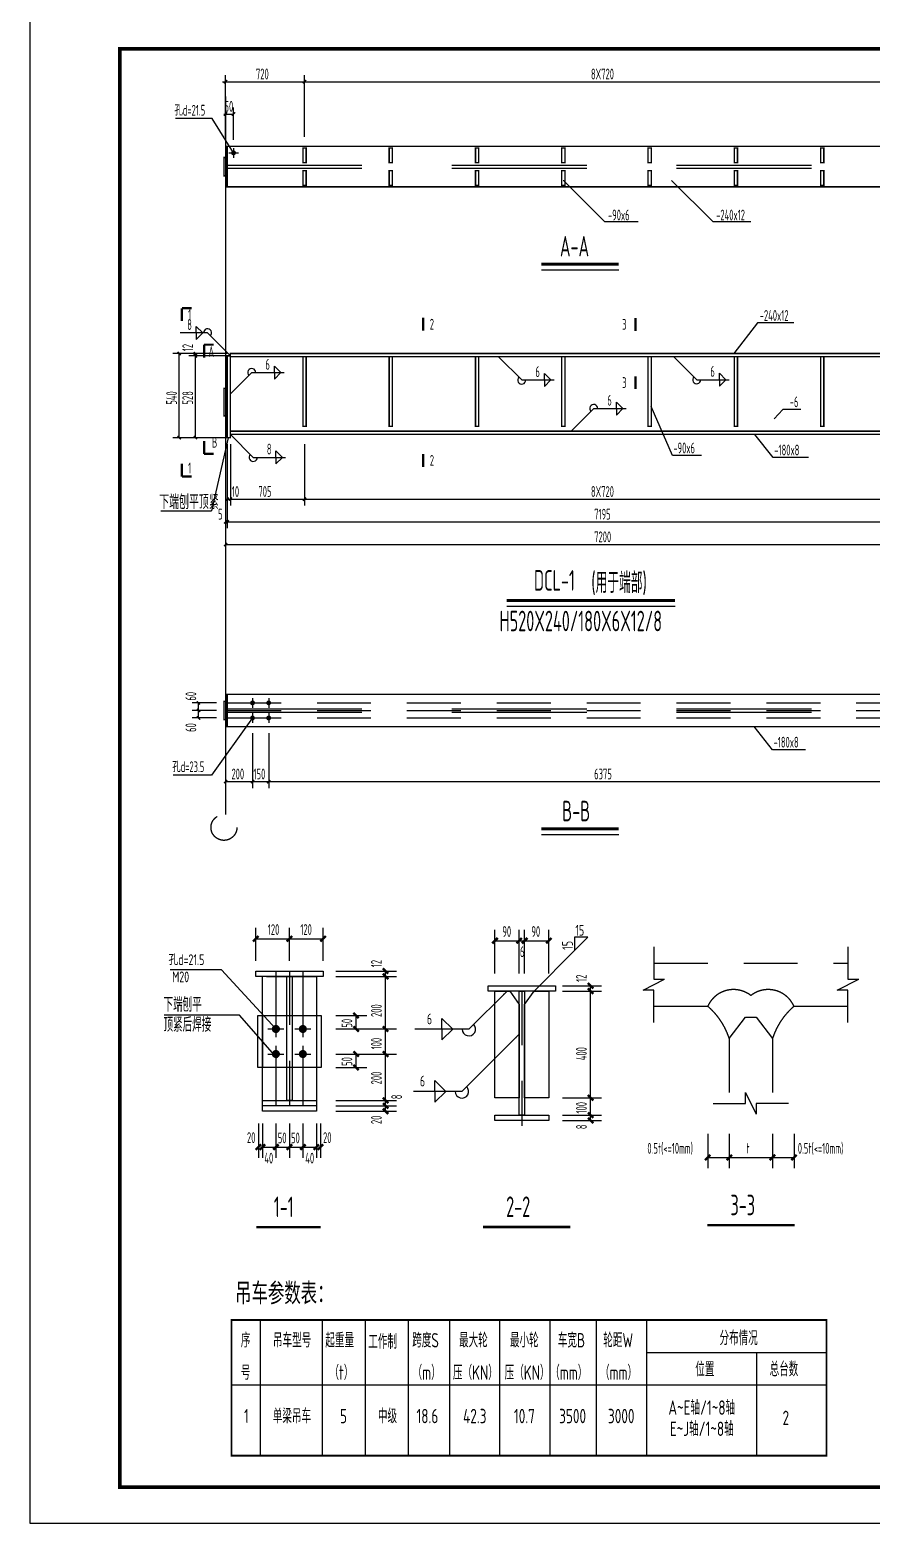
# Model space of a CAD drawing. Extents: x 2025205 to 2402328, y -557483 to 329036.
# Drawn here: x 2044427 to 2079573, y -557483 to -495195 of the extents above; entities that cross this region are included whole.
import ezdxf
from ezdxf.enums import TextEntityAlignment as Align

# ---------------------------------------------------------------- set-up
doc = ezdxf.new("R2010")
doc.units = 0
doc.header["$LTSCALE"] = 1500
doc.header["$MEASUREMENT"] = 0
doc.linetypes.add('2', pattern=[5, 1.5, -1, 1.5, -1])
doc.linetypes.add('5', pattern=[12.5, 3.75, -2.5, 3.75, -2.5])
for name, color, linetype in [('10', 7, 'Continuous'), ('11', 3, 'Continuous'), ('320', 2, 'Continuous'), ('DRAWING0', 112, 'Continuous'), ('PUB_TITLE', 4, 'Continuous'), ('TEXT', 7, 'Continuous'), ('中线', 4, 'Continuous'), ('尺寸标注', 253, 'Continuous'), ('文字', 7, 'Continuous'), ('焊缝标注', 253, 'Continuous'), ('编号标注', 253, 'Continuous'), ('螺栓孔标注', 253, 'Continuous'), ('详图符号', 253, '2'), ('轴线__尺寸数字', 253, 'Continuous')]:
    doc.layers.add(name, color=color, linetype=linetype)
doc.styles.add('_HZTXT', font='txt.shx', dxfattribs={"width": 0.8, "bigfont": 'hztxt.shx'})
doc.styles.get("Standard").update_dxf_attribs({"font": 'TSSDENG', "width": 0.7, "bigfont": 'TSSDCHN'})
doc.styles.add('TSSD_DIMENSION', font='tssdeng.shx', dxfattribs={"width": 0.8, "bigfont": 'tssdchn.shx'})
doc.styles.add('TSSD_REIN', font='TSSDENG', dxfattribs={"width": 0.8, "bigfont": 'TSSDCHN'})

msp = doc.modelspace()

# ---------------------------------------------------------------- linework, layer by layer
at = {"const_width": 75}
msp.add_lwpolyline([(2052843.6, -549008.5), (2077671.8, -549008.5), (2077671.8, -554670.7), (2052843.6, -554670.7)], close=True, dxfattribs=at)
at = {"layer": '10', "color": 253}
for p, q in [((2067153.1, -533602.8), (2067709.9, -533046)), ((2067709.9, -533046), (2067153.1, -533046)), ((2067153.1, -533046), (2067153.1, -533602.8)), ((2065466.1, -535289.8), (2067153.1, -533602.8))]:
    msp.add_line(p, q, dxfattribs=at)
at = {"layer": '10', "color": 2, "const_width": 94.5}
for points in [[(2050772.5, -506805.8), (2050772.5, -507345.8)], [(2050772.5, -506805.8), (2051177.5, -506805.8)], [(2060837.7, -507205.8), (2060837.7, -507745.8)], [(2069693.7, -507210.8), (2069693.7, -507750.8)], [(2051695.4, -508325.8), (2052100.4, -508325.8)], [(2051695.4, -508325.8), (2051695.4, -508865.8)], [(2069693.7, -510180.8), (2069693.7, -509640.8)], [(2051695.4, -512883.2), (2051695.4, -512343.2)], [(2050772.5, -513825.8), (2050772.5, -513285.8)], [(2051695.4, -512883.2), (2052100.4, -512883.2)], [(2060837.7, -513426.8), (2060837.7, -512886.8)], [(2050772.5, -513825.8), (2051177.5, -513825.8)]]:
    msp.add_lwpolyline(points, dxfattribs=at)
at = {"layer": '10', "const_width": 101.2}
for points in [[(2072690, -545057.8), (2076335, -545057.8)], [(2053873.4, -545135.6), (2056565.9, -545135.6)], [(2063328.8, -545129.1), (2066973.8, -545129.1)]]:
    msp.add_lwpolyline(points, dxfattribs=at)
at = {"layer": '11', "color": 2}
for p, q in [((2065770.7, -505202), (2068996, -505202)), ((2064328.2, -519239), (2071350.5, -519239)), ((2065770.7, -528760.2), (2068996, -528760.2))]:
    msp.add_line(p, q, dxfattribs=at)
at = {"layer": '11', "color": 2, "const_width": 128.6}
for points in [[(2065770.7, -504965.7), (2068996, -504965.7)], [(2064328.2, -519002.7), (2071350.5, -519002.7)], [(2065770.7, -528523.9), (2068996, -528523.9)]]:
    msp.add_lwpolyline(points, dxfattribs=at)
at = {"layer": '320', "color": 253, "linetype": '5'}
for p, q in [((2052661.2, -500833.1), (2084642.7, -500833.1)), ((2052661.2, -500968.1), (2084642.7, -500968.1)), ((2052661.2, -523514.8), (2084642.7, -523514.8)), ((2052661.2, -523649.8), (2084642.7, -523649.8))]:
    msp.add_line(p, q, dxfattribs=at)
at = {"layer": '320'}
for p, q in [((2053850.1, -534452.3), (2056662.6, -534452.3)), ((2053850.1, -534677.3), (2053850.1, -534452.3)), ((2056662.6, -534677.3), (2053850.1, -534677.3)), ((2054131.4, -540302.3), (2054131.4, -534677.3)), ((2054300.1, -534677.3), (2056381.4, -534677.3)), ((2054300.1, -534677.3), (2056381.4, -534677.3)), ((2055143.9, -534677.3), (2055368.9, -534677.3)), ((2055143.9, -539852.3), (2055143.9, -534677.3)), ((2055368.9, -534677.3), (2055368.9, -539852.3)), ((2056381.4, -534677.3), (2056381.4, -540302.3)), ((2056662.6, -534452.3), (2056662.6, -534677.3)), ((2063553.6, -535064.8), (2066366.1, -535064.8)), ((2063553.6, -535289.8), (2063553.6, -535064.8)), ((2066366.1, -535289.8), (2063553.6, -535289.8)), ((2063834.8, -535289.8), (2064453.6, -535289.8)), ((2063834.8, -539737.3), (2063834.8, -535289.8)), ((2064453.6, -535289.8), (2064847.3, -535852.3)), ((2064847.3, -535289.8), (2065072.3, -535289.8)), ((2064847.3, -540464.8), (2064847.3, -535289.8)), ((2065072.3, -535289.8), (2065072.3, -540464.8)), ((2065072.3, -535852.3), (2065466.1, -535289.8)), ((2065466.1, -535289.8), (2066084.8, -535289.8)), ((2066084.8, -535289.8), (2066084.8, -539737.3)), ((2066366.1, -535064.8), (2066366.1, -535289.8)), ((2064847.3, -535852.3), (2064847.3, -539737.3)), ((2065072.3, -539737.3), (2065072.3, -535852.3)), ((2053941.3, -536308.6), (2056576.3, -536308.6)), ((2053941.3, -538477.6), (2053941.3, -536308.6)), ((2054131.4, -536308.6), (2054131.4, -538477.6)), ((2056381.4, -536308.6), (2056381.4, -538477.6)), ((2056576.3, -536308.6), (2056576.3, -538477.6)), ((2056576.3, -538477.6), (2053941.3, -538477.6)), ((2054131.4, -539852.3), (2056381.4, -539852.3)), ((2054131.4, -540077.3), (2054131.4, -539852.3)), ((2055368.9, -539852.3), (2055143.9, -539852.3)), ((2056381.4, -539852.3), (2056381.4, -540077.3)), ((2064847.3, -539737.3), (2063834.8, -539737.3)), ((2066084.8, -539737.3), (2065072.3, -539737.3)), ((2056381.4, -540077.3), (2054131.4, -540077.3)), ((2056381.4, -540302.3), (2054131.4, -540302.3)), ((2063834.8, -540464.8), (2066084.8, -540464.8)), ((2063834.8, -540689.8), (2063834.8, -540464.8)), ((2065072.3, -540464.8), (2064847.3, -540464.8)), ((2066084.8, -540464.8), (2066084.8, -540689.8)), ((2066084.8, -540689.8), (2063834.8, -540689.8))]:
    msp.add_line(p, q, dxfattribs=at)
at = {"layer": '320', "color": 253}
msp.add_line((2053178.1, -536298.8), (2050028.1, -536298.8), dxfattribs=at)
at = {"layer": '320', "color": 2, "linetype": '5'}
for p, q in [((2073612.5, -537274), (2074287.5, -536374)), ((2074287.5, -536374), (2074737.5, -536374)), ((2074737.5, -536374), (2075412.5, -537274))]:
    msp.add_line(p, q, dxfattribs=at)
at = {"layer": '320', "const_width": 60.7}
for points in [[(2052661.2, -500056.8), (2084642.7, -500056.8), (2084642.7, -501744.3), (2052661.2, -501744.3), (2052661.2, -500056.8)], [(2055820.2, -500124.3), (2055955.2, -500124.3), (2055955.2, -500731.8), (2055820.2, -500731.8), (2055820.2, -500124.3)], [(2059420.2, -500124.3), (2059555.2, -500124.3), (2059555.2, -500731.8), (2059420.2, -500731.8), (2059420.2, -500124.3)], [(2063020.2, -500124.3), (2063155.2, -500124.3), (2063155.2, -500731.8), (2063020.2, -500731.8), (2063020.2, -500124.3)], [(2066620.2, -500124.3), (2066755.2, -500124.3), (2066755.2, -500731.8), (2066620.2, -500731.8), (2066620.2, -500124.3)], [(2070220.2, -500124.3), (2070355.2, -500124.3), (2070355.2, -500731.8), (2070220.2, -500731.8), (2070220.2, -500124.3)], [(2073820.2, -500124.3), (2073955.2, -500124.3), (2073955.2, -500731.8), (2073820.2, -500731.8), (2073820.2, -500124.3)], [(2077420.2, -500124.3), (2077555.2, -500124.3), (2077555.2, -500731.8), (2077420.2, -500731.8), (2077420.2, -500124.3)], [(2052526.2, -500518.1), (2052661.2, -500518.1), (2052661.2, -501283.1), (2052526.2, -501283.1), (2052526.2, -500518.1)], [(2055820.2, -501069.3), (2055955.2, -501069.3), (2055955.2, -501676.8), (2055820.2, -501676.8), (2055820.2, -501069.3)], [(2059420.2, -501069.3), (2059555.2, -501069.3), (2059555.2, -501676.8), (2059420.2, -501676.8), (2059420.2, -501069.3)], [(2063020.2, -501069.3), (2063155.2, -501069.3), (2063155.2, -501676.8), (2063020.2, -501676.8), (2063020.2, -501069.3)], [(2066620.2, -501069.3), (2066755.2, -501069.3), (2066755.2, -501676.8), (2066620.2, -501676.8), (2066620.2, -501069.3)], [(2070220.2, -501069.3), (2070355.2, -501069.3), (2070355.2, -501676.8), (2070220.2, -501676.8), (2070220.2, -501069.3)], [(2073820.2, -501069.3), (2073955.2, -501069.3), (2073955.2, -501676.8), (2073820.2, -501676.8), (2073820.2, -501069.3)], [(2077420.2, -501069.3), (2077555.2, -501069.3), (2077555.2, -501676.8), (2077420.2, -501676.8), (2077420.2, -501069.3)], [(2052661.2, -508790.3), (2052796.2, -508790.3), (2052796.2, -512205.8), (2052661.2, -512205.8), (2052661.2, -508790.3)], [(2052796.2, -508695.8), (2084642.7, -508695.8), (2084642.7, -508830.8), (2052796.2, -508830.8), (2052796.2, -508695.8)], [(2055820.2, -508830.8), (2055955.2, -508830.8), (2055955.2, -511733.3), (2055820.2, -511733.3), (2055820.2, -508830.8)], [(2059420.2, -508830.8), (2059555.2, -508830.8), (2059555.2, -511733.3), (2059420.2, -511733.3), (2059420.2, -508830.8)], [(2063020.2, -508830.8), (2063155.2, -508830.8), (2063155.2, -511733.3), (2063020.2, -511733.3), (2063020.2, -508830.8)], [(2066620.2, -508830.8), (2066755.2, -508830.8), (2066755.2, -511733.3), (2066620.2, -511733.3), (2066620.2, -508830.8)], [(2070220.2, -508830.8), (2070355.2, -508830.8), (2070355.2, -511733.3), (2070220.2, -511733.3), (2070220.2, -508830.8)], [(2073820.2, -508830.8), (2073955.2, -508830.8), (2073955.2, -511733.3), (2073820.2, -511733.3), (2073820.2, -508830.8)], [(2077420.2, -508830.8), (2077555.2, -508830.8), (2077555.2, -511733.3), (2077420.2, -511733.3), (2077420.2, -508830.8)], [(2052526.2, -510147.1), (2052661.2, -510147.1), (2052661.2, -511294.6), (2052526.2, -511294.6), (2052526.2, -510147.1)], [(2052796.2, -511935.8), (2084642.7, -511935.8), (2084642.7, -512070.8), (2052796.2, -512070.8), (2052796.2, -511935.8)], [(2052526.2, -523199.8), (2052661.2, -523199.8), (2052661.2, -523964.8), (2052526.2, -523964.8), (2052526.2, -523199.8)], [(2052661.2, -522907.3), (2084642.7, -522907.3), (2084642.7, -524257.3), (2052661.2, -524257.3), (2052661.2, -522907.3)]]:
    msp.add_lwpolyline(points, dxfattribs=at)
at = {"layer": 'DRAWING0'}
for p, q in [((2054043.6, -549008.5), (2054043.6, -554670.7)), ((2056617.9, -549008.5), (2056617.9, -554670.7)), ((2058417.9, -549008.5), (2058417.9, -554670.7)), ((2060217.9, -549008.5), (2060217.9, -554670.7)), ((2061935.4, -549008.5), (2061935.4, -554670.7)), ((2064027.4, -549008.5), (2064027.4, -554670.7)), ((2066119.5, -549008.5), (2066119.5, -554670.7)), ((2066119.5, -549008.5), (2066119.5, -554670.7)), ((2068063.9, -549008.5), (2068063.9, -554670.7)), ((2070156.4, -549008.5), (2070156.4, -554670.7)), ((2070156.4, -549008.5), (2070156.4, -554670.7))]:
    msp.add_line(p, q, dxfattribs=at)
at = {"layer": 'PUB_TITLE'}
msp.add_lwpolyline([(2044427.2, -557482.7), (2178077.2, -557482.7), (2178077.2, -494482.7), (2044427.2, -494482.7)], close=True, dxfattribs=at)
at = {"layer": 'PUB_TITLE', "const_width": 150}
msp.add_lwpolyline([(2048177.2, -555982.7), (2176577.2, -555982.7), (2176577.2, -495982.7), (2048177.2, -495982.7)], close=True, dxfattribs=at)
at = {"layer": 'TEXT'}
for p in [(2052707.7, -512205.8), (2049899.2, -515253.2)]:
    msp.add_line(p, (2052007.9, -515253.2), dxfattribs=at)
at = {"layer": '中线'}
for p, q in [((2070156.4, -550358.5), (2077671.8, -550358.5)), ((2074740.3, -550358.5), (2074740.3, -554670.7)), ((2052843.6, -551708.5), (2077671.8, -551708.5))]:
    msp.add_line(p, q, dxfattribs=at)
at = {"layer": '尺寸标注'}
for p, q in [((2052458.7, -497356.8), (2055887.7, -497356.8)), ((2052593.7, -499651.8), (2052593.7, -497086.8)), ((2055887.7, -499651.8), (2055887.7, -497086.8)), ((2055887.7, -499651.8), (2055887.7, -497086.8)), ((2055887.7, -497356.8), (2081087.7, -497356.8)), ((2052593.7, -497979.5), (2052593.7, -527923)), ((2052526.2, -498706.8), (2052593.7, -498706.8)), ((2052593.7, -498706.8), (2052926.7, -498706.8)), ((2052926.7, -499786.8), (2052926.7, -498436.8)), ((2074786.5, -507420), (2073804.7, -508695.8)), ((2076310.4, -507420), (2074786.5, -507420)), ((2052658.7, -508695.8), (2050389, -508695.8)), ((2050659, -512205.8), (2050659, -508695.8)), ((2052658.7, -508695.8), (2051064, -508695.8)), ((2052658.7, -508790.3), (2051064, -508790.3)), ((2052658.7, -508790.3), (2051064, -508790.3)), ((2051334, -508790.3), (2051334, -508695.8)), ((2051334, -512205.8), (2051334, -508790.3)), ((2071237.2, -512948.9), (2070355.2, -510904.5)), ((2075850.2, -511025.1), (2075490.2, -511415.1)), ((2076599.3, -511025.1), (2075850.2, -511025.1)), ((2052658.7, -512205.8), (2050389, -512205.8)), ((2052658.7, -512205.8), (2051064, -512205.8)), ((2052661.2, -512475.8), (2052661.2, -515040.8)), ((2052796.2, -512475.8), (2052796.2, -515040.8)), ((2052796.2, -512475.8), (2052796.2, -515040.8)), ((2055887.7, -512475.8), (2055887.7, -515040.8)), ((2055887.7, -512475.8), (2055887.7, -515040.8)), ((2075448.7, -513034.9), (2074681.1, -512070.8)), ((2072450.9, -512948.9), (2071237.2, -512948.9)), ((2076912.3, -513034.9), (2075448.7, -513034.9)), ((2052593.7, -513420.8), (2052593.7, -515985.8)), ((2052661.2, -513420.8), (2052661.2, -515985.8)), ((2052661.2, -513420.8), (2052661.2, -515985.8)), ((2052593.7, -514365.8), (2052593.7, -516930.8)), ((2052661.2, -514770.8), (2052796.2, -514770.8)), ((2052796.2, -514770.8), (2055887.7, -514770.8)), ((2055887.7, -514770.8), (2081087.7, -514770.8)), ((2052593.7, -515715.8), (2052661.2, -515715.8)), ((2052661.2, -515715.8), (2085205.2, -515715.8)), ((2052593.7, -516660.8), (2085205.2, -516660.8)), ((2052211.2, -523267.3), (2051194, -523267.3)), ((2052211.2, -523582.3), (2051194, -523582.3)), ((2052211.2, -523582.3), (2051194, -523582.3)), ((2051464, -523582.3), (2051464, -523267.3)), ((2051464, -523897.3), (2051464, -523582.3)), ((2052211.2, -523897.3), (2051194, -523897.3)), ((2075418.7, -525221.4), (2074651.2, -524257.3)), ((2052593.7, -524527.3), (2052593.7, -526822.3)), ((2053718.7, -524527.3), (2053718.7, -526822.3)), ((2053718.7, -524527.3), (2053718.7, -526822.3)), ((2054393.7, -524527.3), (2054393.7, -526822.3)), ((2054393.7, -524527.3), (2054393.7, -526822.3)), ((2076797.4, -525221.4), (2075418.7, -525221.4)), ((2052593.7, -526552.3), (2053718.7, -526552.3)), ((2053718.7, -526552.3), (2054393.7, -526552.3)), ((2054393.7, -526552.3), (2082581.7, -526552.3)), ((2053850.1, -534033.8), (2053850.1, -532654.6)), ((2053850.1, -533104.6), (2055256.4, -533104.6)), ((2055256.4, -534033.8), (2055256.4, -532654.6)), ((2055256.4, -534033.8), (2055256.4, -532654.6)), ((2055256.4, -533104.6), (2056662.6, -533104.6)), ((2056662.6, -534033.8), (2056662.6, -532654.6)), ((2063834.8, -534552.6), (2063834.8, -532736.8)), ((2064847.3, -534552.6), (2064847.3, -532736.8)), ((2064847.3, -534552.6), (2064847.3, -532736.8)), ((2065072.3, -534552.6), (2065072.3, -532736.8)), ((2065072.3, -534552.6), (2065072.3, -532736.8)), ((2066084.8, -534552.6), (2066084.8, -532736.8)), ((2063834.8, -533186.8), (2064847.3, -533186.8)), ((2064847.3, -533186.8), (2065072.3, -533186.8)), ((2065072.3, -533186.8), (2066084.8, -533186.8)), ((2057189.1, -534452.3), (2059720.6, -534452.3)), ((2057189.1, -534677.3), (2059720.6, -534677.3)), ((2059270.6, -534609.8), (2059270.6, -534452.3)), ((2059270.6, -536871.1), (2059270.6, -534609.8)), ((2059270.6, -534834.8), (2059270.6, -534677.3)), ((2066647.6, -535064.8), (2068274.8, -535064.8)), ((2066647.6, -535289.8), (2068274.8, -535289.8)), ((2066647.6, -535289.8), (2068274.8, -535289.8)), ((2067824.8, -535289.8), (2067824.8, -535064.8)), ((2067824.8, -539737.3), (2067824.8, -535289.8)), ((2057189.1, -536308.6), (2058489.1, -536308.6)), ((2057189.1, -536871.1), (2059720.6, -536871.1)), ((2057189.1, -536871.1), (2059720.6, -536871.1)), ((2058039.1, -536871.1), (2058039.1, -536308.6)), ((2058077.1, -536871.1), (2058489.1, -536871.1)), ((2059270.6, -540302.3), (2059270.6, -536871.1)), ((2057189.1, -537915.1), (2059720.6, -537915.1)), ((2058039.1, -538477.6), (2058039.1, -537915.1)), ((2058077.1, -537915.1), (2058489.1, -537915.1)), ((2057189.1, -538477.6), (2058489.1, -538477.6)), ((2057189.1, -539852.3), (2059722.4, -539852.3)), ((2057189.1, -539852.3), (2059722.4, -539852.3)), ((2059270.6, -540077.3), (2059270.6, -539852.3)), ((2066647.6, -539737.3), (2068274.8, -539737.3)), ((2066647.6, -539737.3), (2068274.8, -539737.3)), ((2067824.8, -540464.8), (2067824.8, -539737.3)), ((2057189.1, -540077.3), (2059722.4, -540077.3)), ((2057189.1, -540077.3), (2059722.4, -540077.3)), ((2057189.1, -540302.3), (2059722.4, -540302.3)), ((2059270.6, -540302.3), (2059270.6, -540077.3)), ((2066647.6, -540464.8), (2068274.8, -540464.8)), ((2066647.6, -540464.8), (2068274.8, -540464.8)), ((2067824.8, -540689.8), (2067824.8, -540464.8)), ((2053962.6, -540816.1), (2053962.6, -542247.1)), ((2054131.4, -540816.1), (2054131.4, -542247.1)), ((2054693.9, -540816.1), (2054693.9, -542247.1)), ((2054693.9, -540816.1), (2054693.9, -542247.1)), ((2055256.4, -540816.1), (2055256.4, -542247.1)), ((2055256.4, -540816.1), (2055256.4, -542247.1)), ((2055818.9, -540816.1), (2055818.9, -542247.1)), ((2055818.9, -540816.1), (2055818.9, -542247.1)), ((2056381.4, -540816.1), (2056381.4, -542247.1)), ((2056550.1, -540816.1), (2056550.1, -542247.1)), ((2066647.6, -540689.8), (2068274.8, -540689.8)), ((2072712.5, -541237.8), (2072712.5, -542680)), ((2073612.5, -541237.8), (2073612.5, -542680)), ((2073612.5, -541237.8), (2073612.5, -542680)), ((2075412.5, -541237.8), (2075412.5, -542680)), ((2075412.5, -541237.8), (2075412.5, -542680)), ((2076312.5, -541237.8), (2076312.5, -542680)), ((2054131.4, -541797.1), (2054693.9, -541797.1)), ((2054693.9, -541797.1), (2055256.4, -541797.1)), ((2055256.4, -541797.1), (2055818.9, -541797.1)), ((2055818.9, -541797.1), (2056381.4, -541797.1)), ((2072712.5, -542230), (2073612.5, -542230)), ((2073612.5, -542230), (2075412.5, -542230)), ((2075412.5, -542230), (2076312.5, -542230))]:
    msp.add_line(p, q, dxfattribs=at)
for points, const_width in [([(2052526.2, -497424.3), (2052661.2, -497289.3)], 60.7), ([(2055820.2, -497424.3), (2055955.2, -497289.3)], 60.7), ([(2055820.2, -497424.3), (2055955.2, -497289.3)], 60.7), ([(2052526.2, -498774.3), (2052661.2, -498639.3)], 60.7), ([(2052526.2, -498774.3), (2052661.2, -498639.3)], 60.7), ([(2052859.2, -498774.3), (2052994.2, -498639.3)], 60.7), ([(2050591.5, -508628.3), (2050726.5, -508763.3)], 60.7), ([(2051266.5, -508628.3), (2051401.5, -508763.3)], 60.7), ([(2051266.5, -508722.8), (2051401.5, -508857.8)], 60.7), ([(2051266.5, -508722.8), (2051401.5, -508857.8)], 60.7), ([(2050591.5, -512138.3), (2050726.5, -512273.3)], 60.7), ([(2051266.5, -512138.3), (2051401.5, -512273.3)], 60.7), ([(2052593.7, -514838.3), (2052728.7, -514703.3)], 60.7), ([(2052728.7, -514838.3), (2052863.7, -514703.3)], 60.7), ([(2052728.7, -514838.3), (2052863.7, -514703.3)], 60.7), ([(2055820.2, -514838.3), (2055955.2, -514703.3)], 60.7), ([(2055820.2, -514838.3), (2055955.2, -514703.3)], 60.7), ([(2052526.2, -515783.3), (2052661.2, -515648.3)], 60.7), ([(2052593.7, -515783.3), (2052728.7, -515648.3)], 60.7), ([(2052593.7, -515783.3), (2052728.7, -515648.3)], 60.7), ([(2052526.2, -516728.3), (2052661.2, -516593.3)], 60.7), ([(2051396.5, -523199.8), (2051531.5, -523334.8)], 60.7), ([(2051396.5, -523514.8), (2051531.5, -523649.8)], 60.7), ([(2051396.5, -523514.8), (2051531.5, -523649.8)], 60.7), ([(2051396.5, -523829.8), (2051531.5, -523964.8)], 60.7), ([(2052526.2, -526619.8), (2052661.2, -526484.8)], 60.7), ([(2053651.2, -526619.8), (2053786.2, -526484.8)], 60.7), ([(2053651.2, -526619.8), (2053786.2, -526484.8)], 60.7), ([(2054326.2, -526619.8), (2054461.2, -526484.8)], 60.7), ([(2054326.2, -526619.8), (2054461.2, -526484.8)], 60.7), ([(2053737.6, -533217.1), (2053962.6, -532992.1)], 101.2), ([(2055143.9, -533217.1), (2055368.9, -532992.1)], 101.2), ([(2055143.9, -533217.1), (2055368.9, -532992.1)], 101.2), ([(2056550.1, -533217.1), (2056775.1, -532992.1)], 101.2), ([(2063722.3, -533299.3), (2063947.3, -533074.3)], 101.2), ([(2064734.8, -533299.3), (2064959.8, -533074.3)], 101.2), ([(2064734.8, -533299.3), (2064959.8, -533074.3)], 101.2), ([(2064959.8, -533299.3), (2065184.8, -533074.3)], 101.2), ([(2064959.8, -533299.3), (2065184.8, -533074.3)], 101.2), ([(2065972.3, -533299.3), (2066197.3, -533074.3)], 101.2), ([(2059158.1, -534339.8), (2059383.1, -534564.8)], 101.2), ([(2059158.1, -534564.8), (2059383.1, -534789.8)], 101.2), ([(2067712.3, -534952.3), (2067937.3, -535177.3)], 101.2), ([(2067712.3, -535177.3), (2067937.3, -535402.3)], 101.2), ([(2067712.3, -535177.3), (2067937.3, -535402.3)], 101.2), ([(2057926.6, -536196.1), (2058151.6, -536421.1)], 101.2), ([(2057926.6, -536758.6), (2058151.6, -536983.6)], 101.2), ([(2059158.1, -536758.6), (2059383.1, -536983.6)], 101.2), ([(2059158.1, -536758.6), (2059383.1, -536983.6)], 101.2), ([(2057926.6, -537802.6), (2058151.6, -538027.6)], 101.2), ([(2059158.1, -537802.6), (2059383.1, -538027.6)], 101.2), ([(2057926.6, -538365.1), (2058151.6, -538590.1)], 101.2), ([(2059158.1, -539739.8), (2059383.1, -539964.8)], 101.2), ([(2059158.1, -539739.8), (2059383.1, -539964.8)], 101.2), ([(2059158.1, -539964.8), (2059383.1, -540189.8)], 101.2), ([(2059158.1, -539964.8), (2059383.1, -540189.8)], 101.2), ([(2067712.3, -539624.8), (2067937.3, -539849.8)], 101.2), ([(2067712.3, -539624.8), (2067937.3, -539849.8)], 101.2), ([(2059158.1, -540189.8), (2059383.1, -540414.8)], 101.2), ([(2067712.3, -540352.3), (2067937.3, -540577.3)], 101.2), ([(2067712.3, -540352.3), (2067937.3, -540577.3)], 101.2), ([(2067712.3, -540577.3), (2067937.3, -540802.3)], 101.2), ([(2053850.1, -541909.6), (2054075.1, -541684.6)], 101.2), ([(2054018.9, -541909.6), (2054243.9, -541684.6)], 101.2), ([(2054581.4, -541909.6), (2054806.4, -541684.6)], 101.2), ([(2054581.4, -541909.6), (2054806.4, -541684.6)], 101.2), ([(2055143.9, -541909.6), (2055368.9, -541684.6)], 101.2), ([(2055143.9, -541909.6), (2055368.9, -541684.6)], 101.2), ([(2055706.4, -541909.6), (2055931.4, -541684.6)], 101.2), ([(2055706.4, -541909.6), (2055931.4, -541684.6)], 101.2), ([(2056268.9, -541909.6), (2056493.9, -541684.6)], 101.2), ([(2056437.6, -541909.6), (2056662.6, -541684.6)], 101.2), ([(2072600, -542342.5), (2072825, -542117.5)], 101.2), ([(2073500, -542342.5), (2073725, -542117.5)], 101.2), ([(2073500, -542342.5), (2073725, -542117.5)], 101.2), ([(2075300, -542342.5), (2075525, -542117.5)], 101.2), ([(2075300, -542342.5), (2075525, -542117.5)], 101.2), ([(2076200, -542342.5), (2076425, -542117.5)], 101.2)]:
    msp.add_lwpolyline(points, dxfattribs=dict(at, const_width=const_width))
at = {"layer": '焊缝标注'}
for p, q in [((2051641.6, -507834.6), (2051371.6, -507564.6)), ((2051371.6, -507834.6), (2051371.6, -507564.6)), ((2051842.7, -507834.6), (2050696.6, -507834.6)), ((2051641.6, -507834.6), (2051371.6, -508104.6)), ((2051371.6, -507834.6), (2051371.6, -508104.6)), ((2052796.2, -508790.3), (2051842.7, -507834.6)), ((2064000.7, -508842.1), (2064952.6, -509799.4)), ((2071301.2, -508830.8), (2072253.1, -509788.1)), ((2052796.2, -510383.3), (2053687.2, -509493)), ((2053687.2, -509493), (2055037.2, -509493)), ((2054632.2, -509223), (2054902.2, -509493)), ((2054632.2, -509493), (2054632.2, -509223)), ((2054632.2, -509763), (2054902.2, -509493)), ((2054632.2, -509493), (2054632.2, -509763)), ((2064952.6, -509799.4), (2066302.6, -509799.4)), ((2065897.6, -509529.4), (2066167.6, -509799.4)), ((2065897.6, -509799.4), (2065897.6, -509529.4)), ((2065897.6, -510069.4), (2066167.6, -509799.4)), ((2065897.6, -509799.4), (2065897.6, -510069.4)), ((2072253.1, -509788.1), (2073603.1, -509788.1)), ((2073198.1, -509518.1), (2073468.1, -509788.1)), ((2073198.1, -509788.1), (2073198.1, -509518.1)), ((2073198.1, -510058.1), (2073468.1, -509788.1)), ((2073198.1, -509788.1), (2073198.1, -510058.1)), ((2068899.2, -510720.6), (2069169.2, -510990.6)), ((2068899.2, -510990.6), (2068899.2, -510720.6)), ((2066999.2, -511944.8), (2067954.2, -510990.6)), ((2067954.2, -510990.6), (2069304.2, -510990.6)), ((2068899.2, -511260.6), (2069169.2, -510990.6)), ((2068899.2, -510990.6), (2068899.2, -511260.6)), ((2052796.2, -512070.8), (2053748.1, -513028.1)), ((2053748.1, -513028.1), (2055098.1, -513028.1)), ((2054693.1, -512758.1), (2054963.1, -513028.1)), ((2054693.1, -513028.1), (2054693.1, -512758.1)), ((2054693.1, -513298.1), (2054963.1, -513028.1)), ((2054693.1, -513028.1), (2054693.1, -513298.1)), ((2064341.1, -535289.8), (2062746.9, -536877.6)), ((2062746.9, -536877.6), (2060496.9, -536877.6)), ((2062071.9, -536877.6), (2061621.9, -536427.6)), ((2061621.9, -536877.6), (2061621.9, -536427.6)), ((2062071.9, -536877.6), (2061621.9, -537327.6)), ((2061621.9, -536877.6), (2061621.9, -537327.6)), ((2064847.3, -537089.8), (2062456.1, -539471.5)), ((2061781.1, -539471.5), (2061331.1, -539021.5)), ((2061331.1, -539471.5), (2061331.1, -539021.5)), ((2062456.1, -539471.5), (2060429.8, -539471.5)), ((2061781.1, -539471.5), (2061331.1, -539921.5)), ((2061331.1, -539471.5), (2061331.1, -539921.5))]:
    msp.add_line(p, q, dxfattribs=at)
for points, const_width in [([(2052977.3, -500326.8, 1), (2052876.1, -500326.8, 1), (2052977.3, -500326.8, 1)], 101.2), ([(2052977.3, -500326.8, 1), (2052876.1, -500326.8, 1), (2052977.3, -500326.8, 1)], 101.2), ([(2053769.3, -523267.3, 1), (2053668.1, -523267.3, 1), (2053769.3, -523267.3, 1)], 101.2), ([(2053769.3, -523267.3, 1), (2053668.1, -523267.3, 1), (2053769.3, -523267.3, 1)], 101.2), ([(2054444.3, -523267.3, 1), (2054343.1, -523267.3, 1), (2054444.3, -523267.3, 1)], 101.2), ([(2054444.3, -523267.3, 1), (2054343.1, -523267.3, 1), (2054444.3, -523267.3, 1)], 101.2), ([(2053769.3, -523897.3, 1), (2053668.1, -523897.3, 1), (2053769.3, -523897.3, 1)], 101.2), ([(2053769.3, -523897.3, 1), (2053668.1, -523897.3, 1), (2053769.3, -523897.3, 1)], 101.2), ([(2054444.3, -523897.3, 1), (2054343.1, -523897.3, 1), (2054444.3, -523897.3, 1)], 101.2), ([(2054444.3, -523897.3, 1), (2054343.1, -523897.3, 1), (2054444.3, -523897.3, 1)], 101.2), ([(2054778.2, -536871.1, 1), (2054609.5, -536871.1, 1), (2054778.2, -536871.1, 1)], 168.8), ([(2054778.2, -536871.1, 1), (2054609.5, -536871.1, 1), (2054778.2, -536871.1, 1)], 168.8), ([(2055903.2, -536871.1, 1), (2055734.5, -536871.1, 1), (2055903.2, -536871.1, 1)], 168.8), ([(2055903.2, -536871.1, 1), (2055734.5, -536871.1, 1), (2055903.2, -536871.1, 1)], 168.8), ([(2054778.2, -537915.1, 1), (2054609.5, -537915.1, 1), (2054778.2, -537915.1, 1)], 168.8), ([(2054778.2, -537915.1, 1), (2054609.5, -537915.1, 1), (2054778.2, -537915.1, 1)], 168.8), ([(2055903.2, -537915.1, 1), (2055734.5, -537915.1, 1), (2055903.2, -537915.1, 1)], 168.8), ([(2055903.2, -537915.1, 1), (2055734.5, -537915.1, 1), (2055903.2, -537915.1, 1)], 168.8)]:
    msp.add_lwpolyline(points, format="xyb", dxfattribs=dict(at, const_width=const_width))
for centre, radius, start, end in [((2051842.7, -507834.6), 168.8, 314.931578, 180.000005), ((2053687.2, -509493), 168.8, 0, 224.977194), ((2064952.6, -509799.4), 168.8, 134.840341, 0), ((2072253.1, -509788.1), 168.8, 134.840341, 0), ((2067954.2, -510990.6), 168.8, 0, 224.977194), ((2053748.1, -513028.1), 168.8, 134.840326, 0), ((2062746.9, -536877.6), 281.2, 179.999995, 44.885934), ((2062456.1, -539471.5), 281.2, 179.999995, 44.885934)]:
    msp.add_arc(centre, radius, start, end, dxfattribs=at)
for points in [[(2052796.2, -508790.3), (2052715.2, -508680.4), (2052686.5, -508709)], [(2064000.7, -508842.1), (2064081.5, -508952.1), (2064110.2, -508923.6)], [(2071301.2, -508830.8), (2071382, -508940.8), (2071410.7, -508912.3)], [(2052796.2, -510383.3), (2052906, -510302.2), (2052877.4, -510273.6)], [(2066999.2, -511944.8), (2067109, -511863.7), (2067080.4, -511835.1)], [(2052796.2, -512070.8), (2052877, -512180.8), (2052905.7, -512152.3)], [(2064341.1, -535289.8), (2064157.8, -535424.7), (2064205.5, -535472.5)], [(2064847.3, -537089.8), (2064664.1, -537224.7), (2064711.7, -537272.5)]]:
    msp.add_solid(points, dxfattribs=at)
at = {"layer": '编号标注'}
for p, q in [((2052926.7, -500124.3), (2052926.7, -500529.3)), ((2052724.2, -500326.8), (2053129.2, -500326.8)), ((2066687.7, -501474.3), (2068407.2, -503193.8)), ((2071201.7, -501474.3), (2072921.2, -503193.8)), ((2068407.2, -503193.8), (2069816.2, -503193.8)), ((2072921.2, -503193.8), (2074513.7, -503193.8)), ((2053718.7, -523064.8), (2053718.7, -523469.8)), ((2054393.7, -523064.8), (2054393.7, -523469.8)), ((2053516.2, -523267.3), (2053921.2, -523267.3)), ((2053718.7, -523694.8), (2053718.7, -524099.8)), ((2054191.2, -523267.3), (2054596.2, -523267.3)), ((2054393.7, -523694.8), (2054393.7, -524099.8)), ((2053516.2, -523897.3), (2053921.2, -523897.3)), ((2054191.2, -523897.3), (2054596.2, -523897.3)), ((2054750.1, -538083.8), (2053178.1, -536298.8)), ((2054356.4, -536871.1), (2055031.4, -536871.1)), ((2054693.9, -536533.6), (2054693.9, -537208.6)), ((2055481.4, -536871.1), (2056156.4, -536871.1)), ((2055818.9, -536533.6), (2055818.9, -537208.6)), ((2054356.4, -537915.1), (2055031.4, -537915.1)), ((2054693.9, -537577.6), (2054693.9, -538252.6)), ((2055481.4, -537915.1), (2056156.4, -537915.1)), ((2055818.9, -537577.6), (2055818.9, -538252.6))]:
    msp.add_line(p, q, dxfattribs=at)
at = {"layer": '编号标注', "const_width": 13.5}
msp.add_lwpolyline([(2066694.4, -501474.3, 1), (2066680.9, -501474.3, 1), (2066694.4, -501474.3, 1)], format="xyb", dxfattribs=at)
at = {"layer": '螺栓孔标注'}
for p, q in [((2052037.8, -498893.2), (2050500.2, -498893.2)), ((2052926.7, -500326.8), (2052037.8, -498893.2)), ((2053718.7, -523897.3), (2052010.7, -526279)), ((2052010.7, -526279), (2050410.5, -526279)), ((2052427.7, -534406.8), (2050277.7, -534406.8)), ((2054693.9, -536871.1), (2052427.7, -534406.8))]:
    msp.add_line(p, q, dxfattribs=at)
for points, const_width in [([(2052933.4, -500326.8, 1), (2052919.9, -500326.8, 1), (2052933.4, -500326.8, 1)], 13.5), ([(2053725.4, -523897.3, 1), (2053711.9, -523897.3, 1), (2053725.4, -523897.3, 1)], 13.5), ([(2054705.1, -536871.1, 1), (2054682.6, -536871.1, 1), (2054705.1, -536871.1, 1)], 22.5)]:
    msp.add_lwpolyline(points, format="xyb", dxfattribs=dict(at, const_width=const_width))
at = {"layer": '详图符号'}
for p, q in [((2052661.2, -523267.3), (2084642.7, -523267.3)), ((2052661.2, -523582.3), (2084642.7, -523582.3)), ((2052661.2, -523897.3), (2084642.7, -523897.3)), ((2070462.5, -533449), (2070462.5, -534799)), ((2078562.5, -533449), (2078562.5, -534799)), ((2054693.9, -534452.3), (2054693.9, -540077.3)), ((2055256.4, -534452.3), (2055256.4, -540077.3)), ((2055818.9, -534452.3), (2055818.9, -540077.3)), ((2070012.5, -535249), (2070912.5, -534799)), ((2070462.5, -534799), (2070912.5, -534799)), ((2078112.5, -535249), (2079012.5, -534799)), ((2078562.5, -534799), (2079012.5, -534799)), ((2064959.8, -535289.8), (2064959.8, -540914.8)), ((2070462.5, -535249), (2070012.5, -535249)), ((2070462.5, -536599), (2070462.5, -535249)), ((2078562.5, -535249), (2078112.5, -535249)), ((2078562.5, -536599), (2078562.5, -535249)), ((2072937.5, -539974), (2074287.5, -539974)), ((2074287.5, -539974), (2074287.5, -539524)), ((2074287.5, -539524), (2074737.5, -540424)), ((2076087.5, -539974), (2074737.5, -539974)), ((2074737.5, -539974), (2074737.5, -540424))]:
    msp.add_line(p, q, dxfattribs=at)
at = {"layer": '详图符号', "color": 2}
for p, q in [((2070462.5, -534124), (2078562.5, -534124)), ((2070462.5, -535924), (2072712.5, -535924)), ((2076312.5, -535924), (2078562.5, -535924)), ((2073612.5, -537274), (2073612.5, -539974)), ((2075412.5, -537274), (2075412.5, -539974))]:
    msp.add_line(p, q, dxfattribs=at)
at = {"layer": '详图符号'}
msp.add_circle((2052526.2, -528463), 540, dxfattribs=at)
for centre, radius, start, end in [((2073789.8, -536408.4), 1181.2, 52.282861, 155.789626), ((2075235.1, -536408.4), 1181.2, 24.210374, 127.717139), ((2070775.5, -538190.3), 2981.2, 17.899777, 49.480358), ((2078249.4, -538190.3), 2981.2, 130.519642, 162.100223)]:
    msp.add_arc(centre, radius, start, end, dxfattribs=at)

# ---------------------------------------------------------------- texts
at = {"style": 'TSSD_DIMENSION', "width": 0.7}
for s, p in [('序', (2053232.3, -550154.8)), ('吊车型号', (2054572.7, -550154.8)), ('起重量', (2056755, -550154.8)), ('工作制', (2058548.1, -550213.1)), ('跨度S', (2060381.3, -550154.8)), ('最大轮', (2062335.9, -550154.8)), ('最小轮', (2064459, -550154.8)), ('车宽B', (2066457.5, -550154.8)), ('轮距W', (2068356, -550154.8)), ('分布情况', (2073203, -550062.3)), ('号', (2053232.3, -551504.8)), ('（t）', (2056927.2, -551504.8)), ('（m）', (2060395.6, -551504.8)), ('压（KN）', (2062082.3, -551504.8)), ('压（KN）', (2064239.6, -551504.8)), ('（mm）', (2066137.6, -551504.8)), ('（mm）', (2068216.8, -551504.8)), ('位置', (2072192.1, -551361.8)), ('总台数', (2075295.5, -551361.8))]:
    msp.add_text(s, height=600, dxfattribs=at).set_placement(p)
for s, p in [('A~E轴/1~8轴', (2072463.3, -552664.7)), ('1', (2053465.2, -553016.8)), ('单梁吊车', (2055363.9, -553016.8)), ('5', (2057514.3, -553016.8)), ('中级', (2059350.1, -553016.8)), ('18.6', (2061014.5, -553016.8)), ('42.3', (2062992.2, -553016.8)), ('10.7', (2065062.6, -553016.8)), ('3500', (2067073.5, -553016.8)), ('3000', (2069103.7, -553016.8)), ('2', (2075970.5, -553091.9)), ('E~J轴/1~8轴', (2072463.3, -553547.9))]:
    msp.add_text(s, height=600, dxfattribs=at).set_placement(p, align=Align.MIDDLE_CENTER)
at = {"layer": '10', "color": 2, "style": 'TSSD_REIN', "width": 0.6}
for s, p in [('1', (2051031.7, -507297.9)), ('2', (2061114.9, -507697.9)), ('3', (2069142.9, -507702.9)), ('A', (2051879.1, -508838.9)), ('3', (2069142.9, -510132.9)), ('B', (2052026.1, -512625)), ('1', (2051031.7, -513694.9)), ('2', (2061114.9, -513378.9))]:
    msp.add_text(s, height=450, dxfattribs=at).set_placement(p)
at = {"layer": '10', "color": 253, "width": 0.7}
msp.add_text('15', height=450, dxfattribs=at).set_placement((2067188.5, -532979.6))
msp.add_text('15', height=450, rotation=90, dxfattribs=at).set_placement((2067086.7, -533567.4))
at = {"layer": '11', "color": 2, "width": 0.6}
for s, height, p in [('A-A', 857.14, (2066545.6, -504648.4)), ('DCL-1', 857.14, (2065460.4, -518586.1)), ('(用于端部)', 857.14, (2067853.6, -518685.4)), ('H520X240/180X6X12/8', 857.143, (2064023.1, -520281.5)), ('B-B', 857.14, (2066638.6, -528206.6)), ('1-1', 857.14, (2054607.4, -544718.2)), ('2-2', 857.14, (2064300.8, -544711.7)), ('3-3', 857.14, (2073662, -544640.4))]:
    msp.add_text(s, height=height, dxfattribs=at).set_placement(p)
at = {"layer": '320', "style": '_HZTXT', "width": 0.6}
msp.add_text('下端刨平顶紧 ', height=600, dxfattribs=at).set_placement((2049826.5, -515186))
at = {"layer": '320', "color": 253, "width": 0.7}
for s, p in [('下端刨平', (2050003.4, -536150.3)), ('顶紧后焊接', (2050003.4, -536988.1))]:
    msp.add_text(s, height=600, dxfattribs=at).set_placement(p)
at = {"layer": '尺寸标注', "style": 'TSSD_REIN', "width": 0.6}
for s, p in [('720', (2053862.7, -497262.3)), ('8X720', (2067839.7, -497262.3)), ('50', (2052550.9, -498612.3)), ('10', (2052853.7, -514677.6)), ('705', (2053963.9, -514676.3)), ('8X720', (2067839.7, -514676.3)), ('5', (2052283.2, -515621.3)), ('7195', (2067974.7, -515621.3)), ('7200', (2067974.7, -516566.3)), ('200', (2052840.2, -526457.8)), ('150', (2053758.7, -526457.8)), ('6375', (2067974.7, -526457.8))]:
    msp.add_text(s, height=450, dxfattribs=at).set_placement(p)
for s, p in [('12', (2051239.5, -508601.3)), ('540', (2050564.5, -510828.8)), ('528', (2051239.5, -510822.6)), ('60', (2051369.5, -523172.8)), ('60', (2051369.5, -524477.8))]:
    msp.add_text(s, height=450, rotation=90, dxfattribs=at).set_placement(p)
at = {"layer": '尺寸标注', "width": 0.6}
for s, p in [('120', (2054354.7, -532947.1)), ('120', (2055714.2, -532947.1)), ('90', (2064142.6, -533029.3)), ('90', (2065354.6, -533029.3)), ('6', (2064876.8, -533873.1)), ('20', (2053486.5, -541628.6)), ('50', (2054771.6, -541639.6)), ('50', (2055326.1, -541639.6)), ('20', (2056661, -541628.6)), ('0.5t(<=10mm)', (2070194, -542072.5)), ('t', (2074332.5, -542072.5)), ('0.5t(<=10mm)', (2076470, -542072.5)), ('40', (2054212.2, -542483.3)), ('40', (2055919.9, -542483.3))]:
    msp.add_text(s, height=450, dxfattribs=at).set_placement(p)
for s, p in [('12', (2059113.1, -534294.8)), ('12', (2067667.3, -534907.3)), ('200', (2059113.1, -536370.4)), ('50', (2057881.6, -536812.3)), ('100', (2059113.1, -537720.9)), ('50', (2057881.6, -538407.8)), ('400', (2067667.3, -538173.1)), ('200', (2059113.1, -539180.4)), ('8', (2059956.9, -539800.8)), ('100', (2067667.3, -540397.8)), ('20', (2059113.1, -540837.8)), ('8', (2067667.3, -541051.3))]:
    msp.add_text(s, height=450, rotation=90, dxfattribs=at).set_placement(p)
at = {"layer": '文字', "linetype": 'Continuous', "style": 'TSSD_REIN', "width": 0.8}
msp.add_text('吊车参数表：', height=900, dxfattribs=at).set_placement((2052993, -548354.7))
at = {"layer": '焊缝标注', "style": 'TSSD_REIN', "width": 0.6}
for s, p in [('8', (2050993.6, -507713.1)), ('6', (2054254.2, -509371.5)), ('6', (2065519.6, -509677.9)), ('6', (2072820.1, -509666.6)), ('6', (2068521.2, -510869.1)), ('8', (2054315.1, -512906.6))]:
    msp.add_text(s, height=450, dxfattribs=at).set_placement(p)
at = {"layer": '焊缝标注', "width": 0.7}
for p in [(2060991.9, -536675.1), (2060701.1, -539269)]:
    msp.add_text('6', height=450, dxfattribs=at).set_placement(p)
at = {"layer": '螺栓孔标注', "style": 'TSSD_REIN', "width": 0.6}
for s, p in [('孔d=21.5', (2050459.7, -498771.7)), ('孔d=23.5', (2050370, -526157.5))]:
    msp.add_text(s, height=450, dxfattribs=at).set_placement(p)
at = {"layer": '螺栓孔标注', "width": 0.7}
for s, p in [('孔d=21.5', (2050210.2, -534204.3)), ('M20', (2050369.9, -534921.3))]:
    msp.add_text(s, height=450, dxfattribs=at).set_placement(p)
at = {"layer": '轴线__尺寸数字', "width": 0.6}
for s, p in [('-90x6', (2068550.7, -503143.9)), ('-240x12', (2073064.7, -503143.9)), ('-240x12', (2074883.3, -507333.8)), ('-6', (2076134.5, -510936.3)), ('-90x6', (2071278.8, -512860.1)), ('-180x8', (2075490.3, -512946.1)), ('-180x8', (2075460.3, -525132.6))]:
    msp.add_text(s, height=450, dxfattribs=at).set_placement(p)

doc.saveas('drawing.dxf')
